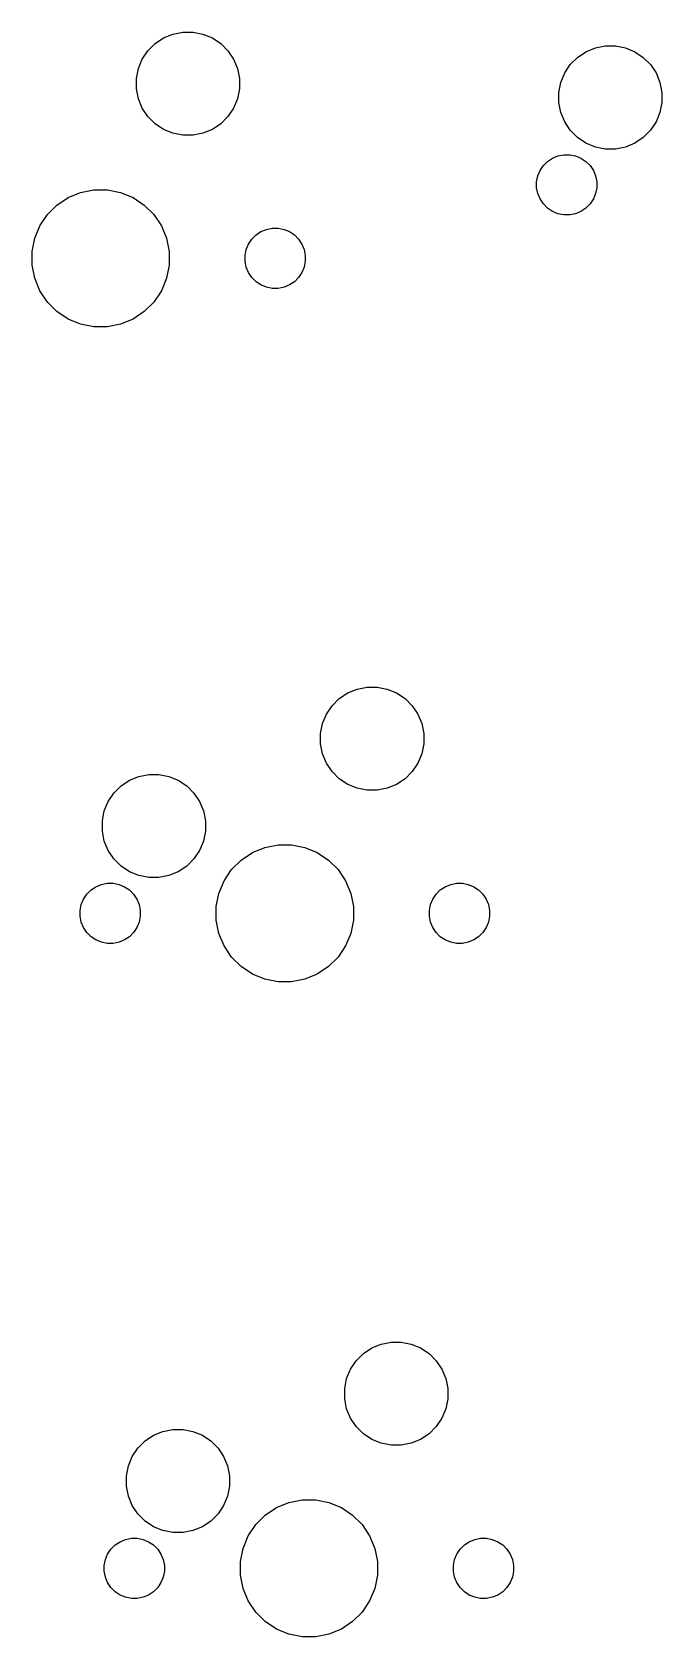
# Model space of a CAD drawing. Extents: x 25 to 359, y 20 to 134.
# Drawn here: x 82.4 to 100.73, y 77.35 to 124.03 of the extents above; entities that cross this region are included whole.
import ezdxf

# ---------------------------------------------------------------- set-up
doc = ezdxf.new("R2010")
doc.units = 0
doc.layers.add('BLACK', color=7, linetype='CONTINUOUS')

msp = doc.modelspace()

# ---------------------------------------------------------------- linework, layer by layer
at = {"layer": 'BLACK', "linetype": 'CONTINUOUS'}
for p, q in [((85.7714, 123.484), (85.9803, 123.693)), ((85.9803, 123.693), (86.226, 123.857)), ((86.226, 123.857), (86.499, 123.97)), ((86.499, 123.97), (86.7888, 124.027)), ((86.7888, 124.027), (87.0842, 124.027)), ((87.0842, 124.027), (87.374, 123.97)), ((87.374, 123.97), (87.647, 123.857)), ((87.647, 123.857), (87.8927, 123.693)), ((87.8927, 123.693), (88.1016, 123.484)), ((85.4941, 122.965), (85.6072, 123.238)), ((85.6072, 123.238), (85.7714, 123.484)), ((88.1016, 123.484), (88.2658, 123.238)), ((88.2658, 123.238), (88.3788, 122.965)), ((98.0614, 123.084), (98.2703, 123.293)), ((98.2703, 123.293), (98.516, 123.457)), ((98.516, 123.457), (98.789, 123.57)), ((98.789, 123.57), (99.0788, 123.627)), ((99.0788, 123.627), (99.3742, 123.627)), ((99.3742, 123.627), (99.664, 123.57)), ((99.664, 123.57), (99.937, 123.457)), ((99.937, 123.457), (100.183, 123.293)), ((100.183, 123.293), (100.392, 123.084)), ((85.4365, 122.675), (85.4941, 122.965)), ((88.3788, 122.965), (88.4365, 122.675)), ((97.7841, 122.565), (97.8972, 122.838)), ((97.8972, 122.838), (98.0614, 123.084)), ((100.392, 123.084), (100.556, 122.838)), ((100.556, 122.838), (100.669, 122.565)), ((85.4365, 122.38), (85.4365, 122.675)), ((85.4941, 122.09), (85.4365, 122.38)), ((88.4365, 122.38), (88.3788, 122.09)), ((88.4365, 122.675), (88.4365, 122.38)), ((97.7265, 122.275), (97.7841, 122.565)), ((100.669, 122.565), (100.726, 122.275)), ((85.6072, 121.817), (85.4941, 122.09)), ((88.3788, 122.09), (88.2658, 121.817)), ((97.7265, 121.98), (97.7265, 122.275)), ((97.7841, 121.69), (97.7265, 121.98)), ((100.726, 121.98), (100.669, 121.69)), ((100.726, 122.275), (100.726, 121.98)), ((85.7714, 121.571), (85.6072, 121.817)), ((85.9803, 121.362), (85.7714, 121.571)), ((86.226, 121.198), (85.9803, 121.362)), ((87.8927, 121.362), (87.647, 121.198)), ((88.1016, 121.571), (87.8927, 121.362)), ((88.2658, 121.817), (88.1016, 121.571)), ((97.8972, 121.417), (97.7841, 121.69)), ((98.0614, 121.171), (97.8972, 121.417)), ((100.556, 121.417), (100.392, 121.171)), ((100.669, 121.69), (100.556, 121.417)), ((86.499, 121.085), (86.226, 121.198)), ((86.7888, 121.027), (86.499, 121.085)), ((87.0842, 121.027), (86.7888, 121.027)), ((87.374, 121.085), (87.0842, 121.027)), ((87.647, 121.198), (87.374, 121.085)), ((98.2703, 120.962), (98.0614, 121.171)), ((98.516, 120.798), (98.2703, 120.962)), ((100.183, 120.962), (99.937, 120.798)), ((100.392, 121.171), (100.183, 120.962)), ((97.542, 120.363), (97.7013, 120.429)), ((97.7013, 120.429), (97.8703, 120.462)), ((97.8703, 120.462), (98.0427, 120.462)), ((98.0427, 120.462), (98.2117, 120.429)), ((98.2117, 120.429), (98.371, 120.363)), ((98.789, 120.685), (98.516, 120.798)), ((99.0788, 120.627), (98.789, 120.685)), ((99.3742, 120.627), (99.0788, 120.627)), ((99.664, 120.685), (99.3742, 120.627)), ((99.937, 120.798), (99.664, 120.685)), ((97.1151, 119.843), (97.1811, 120.002)), ((97.1811, 120.002), (97.2768, 120.145)), ((97.2768, 120.145), (97.3987, 120.267)), ((97.3987, 120.267), (97.542, 120.363)), ((98.371, 120.363), (98.5143, 120.267)), ((98.5143, 120.267), (98.6361, 120.145)), ((98.6361, 120.145), (98.7319, 120.002)), ((98.7319, 120.002), (98.7979, 119.843)), ((97.0815, 119.674), (97.1151, 119.843)), ((97.0815, 119.501), (97.0815, 119.674)), ((97.1151, 119.332), (97.0815, 119.501)), ((98.7979, 119.843), (98.8315, 119.674)), ((98.8315, 119.501), (98.7979, 119.332)), ((98.8315, 119.674), (98.8315, 119.501)), ((83.1255, 118.996), (83.452, 119.214)), ((83.452, 119.214), (83.8149, 119.365)), ((83.8149, 119.365), (84.2001, 119.441)), ((84.2001, 119.441), (84.5929, 119.441)), ((84.5929, 119.441), (84.9781, 119.365)), ((84.9781, 119.365), (85.341, 119.214)), ((85.341, 119.214), (85.6675, 118.996)), ((97.1811, 119.173), (97.1151, 119.332)), ((97.2768, 119.03), (97.1811, 119.173)), ((97.3987, 118.908), (97.2768, 119.03)), ((98.6361, 119.03), (98.5143, 118.908)), ((98.7319, 119.173), (98.6361, 119.03)), ((98.7979, 119.332), (98.7319, 119.173)), ((82.6295, 118.392), (82.8477, 118.718)), ((82.8477, 118.718), (83.1255, 118.996)), ((85.6675, 118.996), (85.9453, 118.718)), ((85.9453, 118.718), (86.1635, 118.392)), ((97.542, 118.812), (97.3987, 118.908)), ((97.7013, 118.746), (97.542, 118.812)), ((97.8703, 118.712), (97.7013, 118.746)), ((98.0427, 118.712), (97.8703, 118.712)), ((98.2117, 118.746), (98.0427, 118.712)), ((98.371, 118.812), (98.2117, 118.746)), ((98.5143, 118.908), (98.371, 118.812)), ((82.4792, 118.029), (82.6295, 118.392)), ((86.1635, 118.392), (86.3138, 118.029)), ((88.7968, 118.005), (88.9187, 118.127)), ((88.9187, 118.127), (89.062, 118.223)), ((89.062, 118.223), (89.2213, 118.289)), ((89.2213, 118.289), (89.3903, 118.322)), ((89.3903, 118.322), (89.5627, 118.322)), ((89.5627, 118.322), (89.7317, 118.289)), ((89.7317, 118.289), (89.891, 118.223)), ((89.891, 118.223), (90.0343, 118.127)), ((90.0343, 118.127), (90.1561, 118.005)), ((82.4026, 117.644), (82.4792, 118.029)), ((82.4026, 117.251), (82.4026, 117.644)), ((86.3138, 118.029), (86.3904, 117.644)), ((86.3904, 117.644), (86.3904, 117.251)), ((88.6015, 117.534), (88.6351, 117.703)), ((88.6351, 117.703), (88.7011, 117.862)), ((88.7011, 117.862), (88.7968, 118.005)), ((90.1561, 118.005), (90.2519, 117.862)), ((90.2519, 117.862), (90.3179, 117.703)), ((90.3179, 117.703), (90.3515, 117.534)), ((82.4792, 116.866), (82.4026, 117.251)), ((86.3904, 117.251), (86.3138, 116.866)), ((88.6015, 117.361), (88.6015, 117.534)), ((88.6351, 117.192), (88.6015, 117.361)), ((88.7011, 117.033), (88.6351, 117.192)), ((90.3179, 117.192), (90.2519, 117.033)), ((90.3515, 117.361), (90.3179, 117.192)), ((90.3515, 117.534), (90.3515, 117.361)), ((82.6295, 116.503), (82.4792, 116.866)), ((86.3138, 116.866), (86.1635, 116.503)), ((88.7968, 116.89), (88.7011, 117.033)), ((88.9187, 116.768), (88.7968, 116.89)), ((89.062, 116.672), (88.9187, 116.768)), ((90.0343, 116.768), (89.891, 116.672)), ((90.1561, 116.89), (90.0343, 116.768)), ((90.2519, 117.033), (90.1561, 116.89)), ((82.8477, 116.176), (82.6295, 116.503)), ((86.1635, 116.503), (85.9453, 116.176)), ((89.2213, 116.606), (89.062, 116.672)), ((89.3903, 116.572), (89.2213, 116.606)), ((89.5627, 116.572), (89.3903, 116.572)), ((89.7317, 116.606), (89.5627, 116.572)), ((89.891, 116.672), (89.7317, 116.606)), ((83.1255, 115.899), (82.8477, 116.176)), ((83.452, 115.68), (83.1255, 115.899)), ((85.6675, 115.899), (85.341, 115.68)), ((85.9453, 116.176), (85.6675, 115.899)), ((83.8149, 115.53), (83.452, 115.68)), ((84.2001, 115.454), (83.8149, 115.53)), ((84.5929, 115.454), (84.2001, 115.454)), ((84.9781, 115.53), (84.5929, 115.454)), ((85.341, 115.68), (84.9781, 115.53)), ((91.1314, 104.434), (91.3403, 104.643)), ((91.3403, 104.643), (91.586, 104.807)), ((91.586, 104.807), (91.859, 104.92)), ((91.859, 104.92), (92.1488, 104.977)), ((92.1488, 104.977), (92.4442, 104.977)), ((92.4442, 104.977), (92.734, 104.92)), ((92.734, 104.92), (93.007, 104.807)), ((93.007, 104.807), (93.2527, 104.643)), ((93.2527, 104.643), (93.4616, 104.434)), ((90.8541, 103.915), (90.9672, 104.188)), ((90.9672, 104.188), (91.1314, 104.434)), ((93.4616, 104.434), (93.6258, 104.188)), ((93.6258, 104.188), (93.7389, 103.915)), ((90.7965, 103.625), (90.8541, 103.915)), ((90.7965, 103.33), (90.7965, 103.625)), ((93.7389, 103.915), (93.7965, 103.625)), ((93.7965, 103.625), (93.7965, 103.33)), ((90.8541, 103.04), (90.7965, 103.33)), ((93.7965, 103.33), (93.7389, 103.04)), ((90.9672, 102.767), (90.8541, 103.04)), ((91.1314, 102.521), (90.9672, 102.767)), ((93.6258, 102.767), (93.4616, 102.521)), ((93.7389, 103.04), (93.6258, 102.767)), ((84.9903, 102.103), (85.236, 102.267)), ((85.236, 102.267), (85.509, 102.38)), ((85.509, 102.38), (85.7988, 102.437)), ((85.7988, 102.437), (86.0942, 102.437)), ((86.0942, 102.437), (86.384, 102.38)), ((86.384, 102.38), (86.657, 102.267)), ((86.657, 102.267), (86.9027, 102.103)), ((91.3403, 102.312), (91.1314, 102.521)), ((91.586, 102.148), (91.3403, 102.312)), ((93.2527, 102.312), (93.007, 102.148)), ((93.4616, 102.521), (93.2527, 102.312)), ((84.6172, 101.648), (84.7814, 101.894)), ((84.7814, 101.894), (84.9903, 102.103)), ((86.9027, 102.103), (87.1116, 101.894)), ((87.1116, 101.894), (87.2758, 101.648)), ((91.859, 102.035), (91.586, 102.148)), ((92.1488, 101.977), (91.859, 102.035)), ((92.4442, 101.977), (92.1488, 101.977)), ((92.734, 102.035), (92.4442, 101.977)), ((93.007, 102.148), (92.734, 102.035)), ((84.4465, 101.085), (84.5041, 101.375)), ((84.5041, 101.375), (84.6172, 101.648)), ((87.2758, 101.648), (87.3889, 101.375)), ((87.3889, 101.375), (87.4465, 101.085)), ((84.4465, 100.79), (84.4465, 101.085)), ((87.4465, 101.085), (87.4465, 100.79)), ((84.5041, 100.5), (84.4465, 100.79)), ((84.6172, 100.227), (84.5041, 100.5)), ((87.3889, 100.5), (87.2758, 100.227)), ((87.4465, 100.79), (87.3889, 100.5)), ((89.1749, 100.315), (89.5601, 100.391)), ((89.5601, 100.391), (89.9529, 100.391)), ((89.9529, 100.391), (90.3381, 100.315)), ((84.7814, 99.9812), (84.6172, 100.227)), ((84.9903, 99.7723), (84.7814, 99.9812)), ((87.1116, 99.9812), (86.9027, 99.7723)), ((87.2758, 100.227), (87.1116, 99.9812)), ((88.2077, 99.6684), (88.4855, 99.9462)), ((88.4855, 99.9462), (88.812, 100.164)), ((88.812, 100.164), (89.1749, 100.315)), ((90.3381, 100.315), (90.701, 100.164)), ((90.701, 100.164), (91.0275, 99.9462)), ((91.0275, 99.9462), (91.3053, 99.6684)), ((85.236, 99.6081), (84.9903, 99.7723)), ((85.509, 99.495), (85.236, 99.6081)), ((85.7988, 99.4374), (85.509, 99.495)), ((86.0942, 99.4374), (85.7988, 99.4374)), ((86.384, 99.495), (86.0942, 99.4374)), ((86.657, 99.6081), (86.384, 99.495)), ((86.9027, 99.7723), (86.657, 99.6081)), ((87.9895, 99.3419), (88.2077, 99.6684)), ((91.3053, 99.6684), (91.5235, 99.3419)), ((83.9011, 98.8119), (83.9968, 98.9552)), ((83.9968, 98.9552), (84.1187, 99.0771)), ((84.1187, 99.0771), (84.262, 99.1728)), ((84.262, 99.1728), (84.4213, 99.2388)), ((84.4213, 99.2388), (84.5903, 99.2724)), ((84.5903, 99.2724), (84.7627, 99.2724)), ((84.7627, 99.2724), (84.9317, 99.2388)), ((84.9317, 99.2388), (85.091, 99.1728)), ((85.091, 99.1728), (85.2343, 99.0771)), ((85.2343, 99.0771), (85.3562, 98.9552)), ((85.3562, 98.9552), (85.4519, 98.8119)), ((87.7626, 98.5938), (87.8392, 98.979)), ((87.8392, 98.979), (87.9895, 99.3419)), ((91.5235, 99.3419), (91.6738, 98.979)), ((91.6738, 98.979), (91.7504, 98.5938)), ((94.0611, 98.8119), (94.1568, 98.9552)), ((94.1568, 98.9552), (94.2787, 99.0771)), ((94.2787, 99.0771), (94.422, 99.1728)), ((94.422, 99.1728), (94.5813, 99.2388)), ((94.5813, 99.2388), (94.7503, 99.2724)), ((94.7503, 99.2724), (94.9227, 99.2724)), ((94.9227, 99.2724), (95.0917, 99.2388)), ((95.0917, 99.2388), (95.251, 99.1728)), ((95.251, 99.1728), (95.3943, 99.0771)), ((95.3943, 99.0771), (95.5162, 98.9552)), ((95.5162, 98.9552), (95.6119, 98.8119)), ((83.8015, 98.4836), (83.8351, 98.6526)), ((83.8015, 98.3112), (83.8015, 98.4836)), ((83.8351, 98.6526), (83.9011, 98.8119)), ((85.4519, 98.8119), (85.5179, 98.6526)), ((85.5179, 98.6526), (85.5515, 98.4836)), ((85.5515, 98.4836), (85.5515, 98.3112)), ((87.7626, 98.201), (87.7626, 98.5938)), ((91.7504, 98.5938), (91.7504, 98.201)), ((93.9615, 98.4836), (93.9951, 98.6526)), ((93.9615, 98.3112), (93.9615, 98.4836)), ((93.9951, 98.6526), (94.0611, 98.8119)), ((95.6119, 98.8119), (95.6779, 98.6526)), ((95.6779, 98.6526), (95.7115, 98.4836)), ((95.7115, 98.4836), (95.7115, 98.3112)), ((83.8351, 98.1422), (83.8015, 98.3112)), ((83.9011, 97.9829), (83.8351, 98.1422)), ((85.5179, 98.1422), (85.4519, 97.9829)), ((85.5515, 98.3112), (85.5179, 98.1422)), ((87.8392, 97.8158), (87.7626, 98.201)), ((91.7504, 98.201), (91.6738, 97.8158)), ((93.9951, 98.1422), (93.9615, 98.3112)), ((94.0611, 97.9829), (93.9951, 98.1422)), ((95.6779, 98.1422), (95.6119, 97.9829)), ((95.7115, 98.3112), (95.6779, 98.1422)), ((83.9968, 97.8396), (83.9011, 97.9829)), ((84.1187, 97.7177), (83.9968, 97.8396)), ((84.262, 97.622), (84.1187, 97.7177)), ((84.4213, 97.556), (84.262, 97.622)), ((84.5903, 97.5224), (84.4213, 97.556)), ((84.9317, 97.556), (84.7627, 97.5224)), ((85.091, 97.622), (84.9317, 97.556)), ((85.2343, 97.7177), (85.091, 97.622)), ((85.3562, 97.8396), (85.2343, 97.7177)), ((85.4519, 97.9829), (85.3562, 97.8396)), ((87.9895, 97.4529), (87.8392, 97.8158)), ((91.6738, 97.8158), (91.5235, 97.4529)), ((94.1568, 97.8396), (94.0611, 97.9829)), ((94.2787, 97.7177), (94.1568, 97.8396)), ((94.422, 97.622), (94.2787, 97.7177)), ((94.5813, 97.556), (94.422, 97.622)), ((94.7503, 97.5224), (94.5813, 97.556)), ((95.0917, 97.556), (94.9227, 97.5224)), ((95.251, 97.622), (95.0917, 97.556)), ((95.3943, 97.7177), (95.251, 97.622)), ((95.5162, 97.8396), (95.3943, 97.7177)), ((95.6119, 97.9829), (95.5162, 97.8396)), ((84.7627, 97.5224), (84.5903, 97.5224)), ((88.2077, 97.1264), (87.9895, 97.4529)), ((88.4855, 96.8486), (88.2077, 97.1264)), ((91.3053, 97.1264), (91.0275, 96.8486)), ((91.5235, 97.4529), (91.3053, 97.1264)), ((94.9227, 97.5224), (94.7503, 97.5224)), ((88.812, 96.6304), (88.4855, 96.8486)), ((89.1749, 96.4801), (88.812, 96.6304)), ((90.701, 96.6304), (90.3381, 96.4801)), ((91.0275, 96.8486), (90.701, 96.6304)), ((89.5601, 96.4035), (89.1749, 96.4801)), ((89.9529, 96.4035), (89.5601, 96.4035)), ((90.3381, 96.4801), (89.9529, 96.4035)), ((92.559, 85.8697), (92.8488, 85.9274)), ((92.8488, 85.9274), (93.1442, 85.9274)), ((93.1442, 85.9274), (93.434, 85.8697)), ((91.8314, 85.3836), (92.0403, 85.5925)), ((92.0403, 85.5925), (92.286, 85.7567)), ((92.286, 85.7567), (92.559, 85.8697)), ((93.434, 85.8697), (93.707, 85.7567)), ((93.707, 85.7567), (93.9527, 85.5925)), ((93.9527, 85.5925), (94.1616, 85.3836)), ((91.5541, 84.8649), (91.6672, 85.1379)), ((91.6672, 85.1379), (91.8314, 85.3836)), ((94.1616, 85.3836), (94.3258, 85.1379)), ((94.3258, 85.1379), (94.4388, 84.8649)), ((91.4965, 84.5751), (91.5541, 84.8649)), ((91.4965, 84.2797), (91.4965, 84.5751)), ((94.4388, 84.8649), (94.4965, 84.5751)), ((94.4965, 84.5751), (94.4965, 84.2797)), ((91.5541, 83.9899), (91.4965, 84.2797)), ((94.4965, 84.2797), (94.4388, 83.9899)), ((91.6672, 83.7169), (91.5541, 83.9899)), ((91.8314, 83.4712), (91.6672, 83.7169)), ((94.3258, 83.7169), (94.1616, 83.4712)), ((94.4388, 83.9899), (94.3258, 83.7169)), ((85.6903, 83.0525), (85.936, 83.2167)), ((85.936, 83.2167), (86.209, 83.3297)), ((86.209, 83.3297), (86.4988, 83.3874)), ((86.4988, 83.3874), (86.7942, 83.3874)), ((86.7942, 83.3874), (87.084, 83.3297)), ((87.084, 83.3297), (87.357, 83.2167)), ((87.357, 83.2167), (87.6027, 83.0525)), ((92.0403, 83.2623), (91.8314, 83.4712)), ((92.286, 83.0981), (92.0403, 83.2623)), ((92.559, 82.985), (92.286, 83.0981)), ((93.707, 83.0981), (93.434, 82.985)), ((93.9527, 83.2623), (93.707, 83.0981)), ((94.1616, 83.4712), (93.9527, 83.2623)), ((85.3172, 82.5979), (85.4814, 82.8436)), ((85.4814, 82.8436), (85.6903, 83.0525)), ((87.6027, 83.0525), (87.8116, 82.8436)), ((87.8116, 82.8436), (87.9758, 82.5979)), ((92.8488, 82.9274), (92.559, 82.985)), ((93.1442, 82.9274), (92.8488, 82.9274)), ((93.434, 82.985), (93.1442, 82.9274)), ((85.1465, 82.0351), (85.2041, 82.3249)), ((85.2041, 82.3249), (85.3172, 82.5979)), ((87.9758, 82.5979), (88.0888, 82.3249)), ((88.0888, 82.3249), (88.1465, 82.0351)), ((85.1465, 81.7397), (85.1465, 82.0351)), ((85.2041, 81.4499), (85.1465, 81.7397)), ((88.1465, 81.7397), (88.0888, 81.4499)), ((88.1465, 82.0351), (88.1465, 81.7397)), ((85.3172, 81.1769), (85.2041, 81.4499)), ((88.0888, 81.4499), (87.9758, 81.1769)), ((89.512, 81.1144), (89.8749, 81.2647)), ((89.8749, 81.2647), (90.2601, 81.3413)), ((90.2601, 81.3413), (90.6529, 81.3413)), ((90.6529, 81.3413), (91.0381, 81.2647)), ((91.0381, 81.2647), (91.401, 81.1144)), ((85.4814, 80.9312), (85.3172, 81.1769)), ((85.6903, 80.7223), (85.4814, 80.9312)), ((87.8116, 80.9312), (87.6027, 80.7223)), ((87.9758, 81.1769), (87.8116, 80.9312)), ((88.9077, 80.6184), (89.1855, 80.8962)), ((89.1855, 80.8962), (89.512, 81.1144)), ((91.401, 81.1144), (91.7275, 80.8962)), ((91.7275, 80.8962), (92.0053, 80.6184)), ((85.936, 80.5581), (85.6903, 80.7223)), ((86.209, 80.445), (85.936, 80.5581)), ((86.4988, 80.3874), (86.209, 80.445)), ((86.7942, 80.3874), (86.4988, 80.3874)), ((87.084, 80.445), (86.7942, 80.3874)), ((87.357, 80.5581), (87.084, 80.445)), ((87.6027, 80.7223), (87.357, 80.5581)), ((88.5392, 79.929), (88.6895, 80.2919)), ((88.6895, 80.2919), (88.9077, 80.6184)), ((92.0053, 80.6184), (92.2235, 80.2919)), ((92.2235, 80.2919), (92.3738, 79.929)), ((84.6011, 79.7619), (84.6968, 79.9052)), ((84.6968, 79.9052), (84.8187, 80.0271)), ((84.8187, 80.0271), (84.962, 80.1228)), ((84.962, 80.1228), (85.1213, 80.1888)), ((85.1213, 80.1888), (85.2903, 80.2224)), ((85.2903, 80.2224), (85.4627, 80.2224)), ((85.4627, 80.2224), (85.6317, 80.1888)), ((85.6317, 80.1888), (85.791, 80.1228)), ((85.791, 80.1228), (85.9343, 80.0271)), ((85.9343, 80.0271), (86.0562, 79.9052)), ((86.0562, 79.9052), (86.1519, 79.7619)), ((88.4626, 79.5438), (88.5392, 79.929)), ((92.3738, 79.929), (92.4504, 79.5438)), ((94.7611, 79.7619), (94.8568, 79.9052)), ((94.8568, 79.9052), (94.9787, 80.0271)), ((94.9787, 80.0271), (95.122, 80.1228)), ((95.122, 80.1228), (95.2813, 80.1888)), ((95.2813, 80.1888), (95.4503, 80.2224)), ((95.4503, 80.2224), (95.6227, 80.2224)), ((95.6227, 80.2224), (95.7917, 80.1888)), ((95.7917, 80.1888), (95.951, 80.1228)), ((95.951, 80.1228), (96.0943, 80.0271)), ((96.0943, 80.0271), (96.2161, 79.9052)), ((96.2161, 79.9052), (96.3119, 79.7619)), ((84.5015, 79.4336), (84.5351, 79.6026)), ((84.5015, 79.2612), (84.5015, 79.4336)), ((84.5351, 79.6026), (84.6011, 79.7619)), ((86.1519, 79.7619), (86.2179, 79.6026)), ((86.2179, 79.6026), (86.2515, 79.4336)), ((86.2515, 79.4336), (86.2515, 79.2612)), ((88.4626, 79.151), (88.4626, 79.5438)), ((92.4504, 79.5438), (92.4504, 79.151)), ((94.6615, 79.4336), (94.6951, 79.6026)), ((94.6615, 79.2612), (94.6615, 79.4336)), ((94.6951, 79.6026), (94.7611, 79.7619)), ((96.3119, 79.7619), (96.3779, 79.6026)), ((96.3779, 79.6026), (96.4115, 79.4336)), ((96.4115, 79.4336), (96.4115, 79.2612)), ((84.5351, 79.0922), (84.5015, 79.2612)), ((84.6011, 78.9329), (84.5351, 79.0922)), ((84.6968, 78.7896), (84.6011, 78.9329)), ((86.1519, 78.9329), (86.0562, 78.7896)), ((86.2179, 79.0922), (86.1519, 78.9329)), ((86.2515, 79.2612), (86.2179, 79.0922)), ((88.5392, 78.7658), (88.4626, 79.151)), ((92.4504, 79.151), (92.3738, 78.7658)), ((94.6951, 79.0922), (94.6615, 79.2612)), ((94.7611, 78.9329), (94.6951, 79.0922)), ((94.8568, 78.7896), (94.7611, 78.9329)), ((96.3119, 78.9329), (96.2161, 78.7896)), ((96.3779, 79.0922), (96.3119, 78.9329)), ((96.4115, 79.2612), (96.3779, 79.0922)), ((84.8187, 78.6677), (84.6968, 78.7896)), ((84.962, 78.572), (84.8187, 78.6677)), ((85.1213, 78.506), (84.962, 78.572)), ((85.2903, 78.4724), (85.1213, 78.506)), ((85.4627, 78.4724), (85.2903, 78.4724)), ((85.6317, 78.506), (85.4627, 78.4724)), ((85.791, 78.572), (85.6317, 78.506)), ((85.9343, 78.6677), (85.791, 78.572)), ((86.0562, 78.7896), (85.9343, 78.6677)), ((88.6895, 78.4029), (88.5392, 78.7658)), ((92.3738, 78.7658), (92.2235, 78.4029)), ((94.9787, 78.6677), (94.8568, 78.7896)), ((95.122, 78.572), (94.9787, 78.6677)), ((95.2813, 78.506), (95.122, 78.572)), ((95.4503, 78.4724), (95.2813, 78.506)), ((95.6227, 78.4724), (95.4503, 78.4724)), ((95.7917, 78.506), (95.6227, 78.4724)), ((95.951, 78.572), (95.7917, 78.506)), ((96.0943, 78.6677), (95.951, 78.572)), ((96.2161, 78.7896), (96.0943, 78.6677)), ((88.9077, 78.0764), (88.6895, 78.4029)), ((89.1855, 77.7986), (88.9077, 78.0764)), ((92.0053, 78.0764), (91.7275, 77.7986)), ((92.2235, 78.4029), (92.0053, 78.0764)), ((89.512, 77.5804), (89.1855, 77.7986)), ((89.8749, 77.4301), (89.512, 77.5804)), ((91.401, 77.5804), (91.0381, 77.4301)), ((91.7275, 77.7986), (91.401, 77.5804)), ((90.2601, 77.3535), (89.8749, 77.4301)), ((90.6529, 77.3535), (90.2601, 77.3535)), ((91.0381, 77.4301), (90.6529, 77.3535))]:
    msp.add_line(p, q, dxfattribs=at)

doc.saveas('drawing.dxf')
